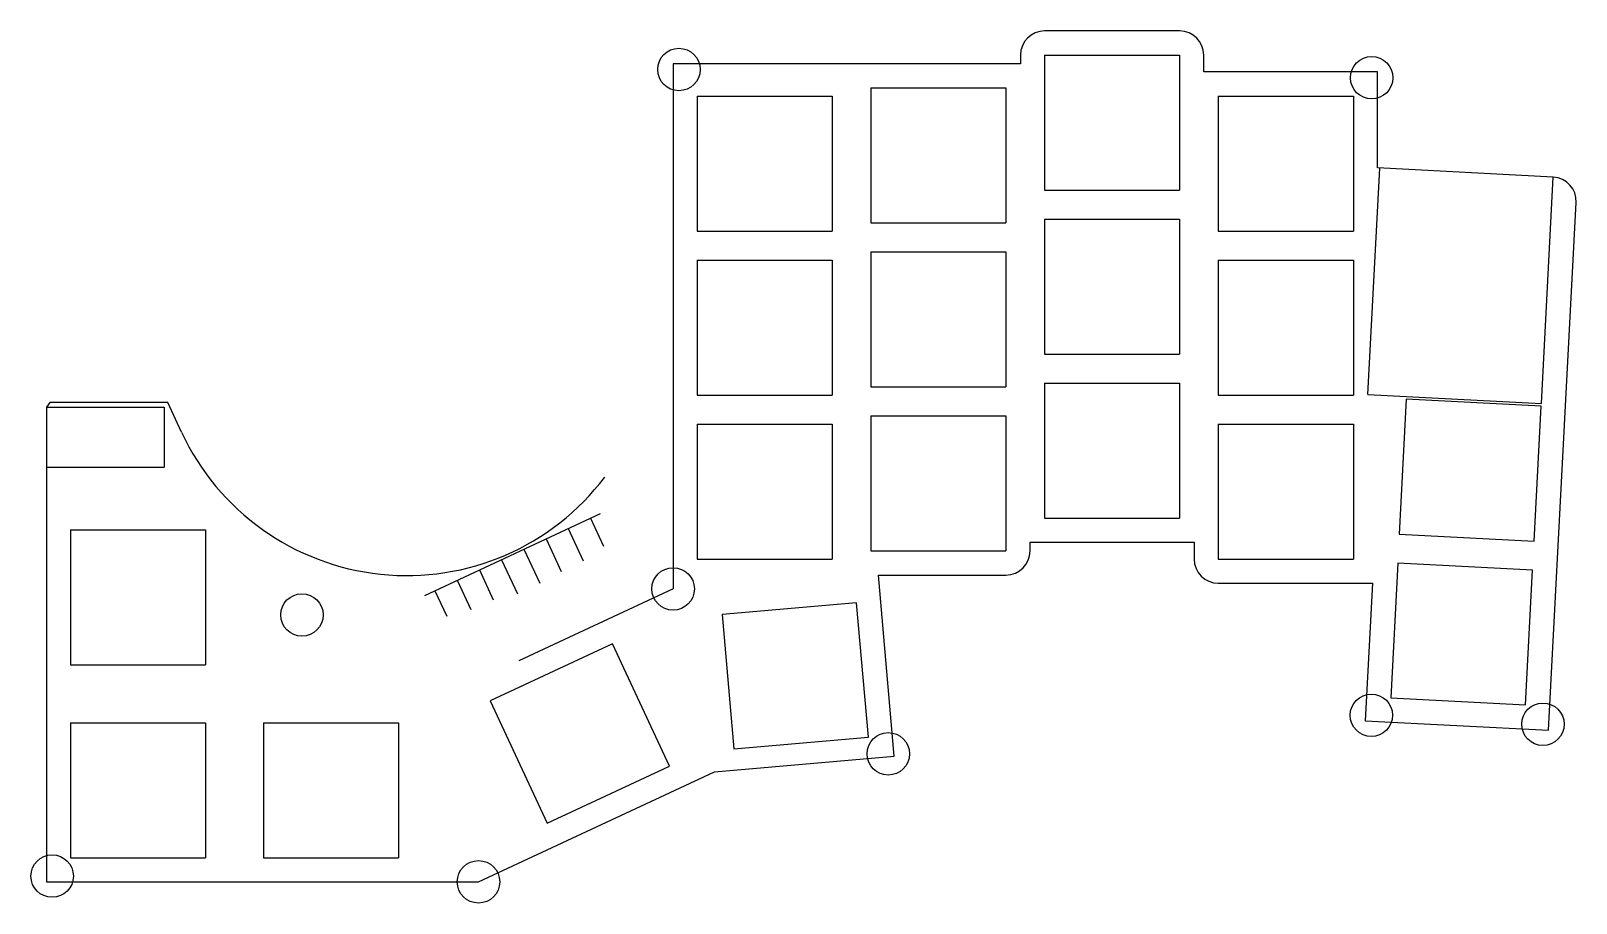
# Model space of a CAD drawing. Extents: x -46 to 114, y -51 to 39.
import ezdxf

# ---------------------------------------------------------------- set-up
doc = ezdxf.new("R2010")
doc.units = 0
doc.layers.add('MODELSKETCH_VISIBLE', color=7, linetype='CONTINUOUS')

msp = doc.modelspace()

# ---------------------------------------------------------------- linework, layer by layer
at = {"layer": 'MODELSKETCH_VISIBLE'}
for p, q in [((72.87, 39.18), (58.87, 39.18)), ((20.37, 35.78), (20.37, -18.66)), ((56.37, 35.78), (20.37, 35.78)), ((56.37, 36.68), (56.37, 35.78)), ((58.87, 36.68), (72.87, 36.68)), ((58.87, 36.68), (58.87, 22.68)), ((72.87, 36.68), (72.87, 22.68)), ((75.37, 34.93), (75.37, 36.68)), ((93.37, 34.93), (75.37, 34.93)), ((93.37, 24.98), (93.37, 34.93)), ((22.87, 32.43), (22.87, 18.43)), ((22.87, 32.43), (36.87, 32.43)), ((36.87, 32.43), (36.87, 18.43)), ((40.87, 33.28), (54.87, 33.28)), ((40.87, 33.28), (40.87, 19.28)), ((54.87, 33.28), (54.87, 19.28)), ((76.87, 32.43), (90.87, 32.43)), ((76.87, 32.43), (76.87, 18.43)), ((90.87, 32.43), (90.87, 18.43)), ((92.38, 1.5), (93.61, 24.97)), ((111.59, 24.02), (93.37, 24.98)), ((110.36, 0.56), (111.59, 24.02)), ((58.87, 22.68), (72.87, 22.68)), ((111.09, -33.32), (113.95, 21.4)), ((40.87, 19.28), (54.87, 19.28)), ((58.87, 19.68), (58.87, 5.68)), ((58.87, 19.68), (72.87, 19.68)), ((72.87, 19.68), (72.87, 5.68)), ((22.87, 18.43), (36.87, 18.43)), ((76.87, 18.43), (90.87, 18.43)), ((40.87, 16.28), (54.87, 16.28)), ((40.87, 16.28), (40.87, 2.28)), ((54.87, 16.28), (54.87, 2.28)), ((22.87, 15.43), (36.87, 15.43)), ((22.87, 15.43), (22.87, 1.43)), ((36.87, 15.43), (36.87, 1.43)), ((76.87, 15.43), (76.87, 1.43)), ((76.87, 15.43), (90.87, 15.43)), ((90.87, 15.43), (90.87, 1.43)), ((58.87, 5.68), (72.87, 5.68)), ((40.87, 2.28), (54.87, 2.28)), ((58.87, 2.68), (58.87, -11.32)), ((58.87, 2.68), (72.87, 2.68)), ((72.87, 2.68), (72.87, -11.32)), ((-44.24, 0.67), (-44.59, 0.17)), ((-44.59, 0.17), (-44.59, -6.03)), ((-44.59, 0.17), (-32.39, 0.17)), ((-44.59, 0.17), (-44.59, -49.03)), ((-32.01, 0.67), (-44.24, 0.67)), ((-32.39, 0.17), (-32.39, -6.03)), ((-30.58, -2.41), (-32.01, 0.67)), ((22.87, 1.43), (36.87, 1.43)), ((76.87, 1.43), (90.87, 1.43)), ((92.38, 1.5), (110.36, 0.56)), ((96.36, 1), (95.63, -12.98)), ((110.34, 0.27), (96.36, 1)), ((109.61, -13.72), (110.34, 0.27)), ((22.87, -1.57), (36.87, -1.57)), ((22.87, -1.57), (22.87, -15.57)), ((36.87, -1.57), (36.87, -15.57)), ((40.87, -0.72), (40.87, -14.72)), ((40.87, -0.72), (54.87, -0.72)), ((54.87, -0.72), (54.87, -14.72)), ((76.87, -1.57), (76.87, -15.57)), ((76.87, -1.57), (90.87, -1.57)), ((90.87, -1.57), (90.87, -15.57)), ((-44.59, -6.03), (-32.39, -6.03)), ((-5.36, -19.34), (12.86, -10.84)), ((-42.09, -12.53), (-42.09, -26.53)), ((-42.09, -12.53), (-28.09, -12.53)), ((-28.09, -12.53), (-28.09, -26.53)), ((9.5, -12.41), (11.06, -15.75)), ((11.8, -11.33), (13.16, -14.24)), ((58.87, -11.32), (72.87, -11.32)), ((7.2, -13.48), (8.78, -16.86)), ((57.37, -13.82), (74.37, -13.82)), ((57.37, -14.72), (57.37, -13.82)), ((74.37, -13.82), (74.37, -15.57)), ((95.63, -12.98), (109.61, -13.72)), ((2.6, -15.63), (4.25, -19.17)), ((4.9, -14.55), (6.54, -18.08)), ((22.87, -15.57), (36.87, -15.57)), ((40.87, -14.72), (54.87, -14.72)), ((76.87, -15.57), (90.87, -15.57)), ((95.47, -15.98), (94.74, -29.96)), ((109.45, -16.71), (95.47, -15.98)), ((0.29, -16.7), (1.73, -19.78)), ((43.29, -35.99), (41.65, -17.22)), ((41.65, -17.22), (54.87, -17.22)), ((108.72, -30.69), (109.45, -16.71)), ((-4.31, -18.85), (-3.07, -21.5)), ((-2.01, -17.77), (-0.59, -20.81)), ((20.37, -18.66), (4.38, -26.12)), ((76.87, -18.07), (92.86, -18.07)), ((92.86, -18.07), (92.11, -32.32)), ((39.39, -20.09), (25.45, -21.31)), ((40.61, -34.03), (39.39, -20.09)), ((25.45, -21.31), (26.67, -35.25)), ((14.09, -24.35), (1.4, -30.27)), ((20.01, -37.04), (14.09, -24.35)), ((-42.09, -26.53), (-28.09, -26.53)), ((1.4, -30.27), (7.32, -42.95)), ((94.74, -29.96), (108.72, -30.69)), ((-42.09, -32.53), (-42.09, -46.53)), ((-42.09, -32.53), (-28.09, -32.53)), ((-28.09, -32.53), (-28.09, -46.53)), ((-22.09, -32.53), (-22.09, -46.53)), ((-22.09, -32.53), (-8.09, -32.53)), ((-8.09, -32.53), (-8.09, -46.53)), ((92.11, -32.32), (111.09, -33.32)), ((26.67, -35.25), (40.61, -34.03)), ((24.67, -37.62), (43.29, -35.99)), ((0.2, -49.03), (24.67, -37.62)), ((7.32, -42.95), (20.01, -37.04)), ((-42.09, -46.53), (-28.09, -46.53)), ((-22.09, -46.53), (-8.09, -46.53)), ((-44.59, -49.03), (0.2, -49.03))]:
    msp.add_line(p, q, dxfattribs=at)
for centre in [(20.97, 35.18), (92.77, 34.33), (20.37, -18.66), (-18.1, -21.36), (92.74, -31.76), (110.52, -32.69), (42.67, -35.76), (-43.99, -48.43), (0.2, -49.03)]:
    msp.add_circle(centre, 2.2, dxfattribs=at)
for centre, radius, start, end in [((58.87, 36.68), 2.5, 90, 180), ((72.87, 36.68), 2.5, 0, 90), ((111.46, 21.53), 2.5, 357, 87), ((-7.24, 8.47), 25.75, 205, 322.902), ((54.87, -14.72), 2.5, 270, 0), ((76.87, -15.57), 2.5, 180, 270)]:
    msp.add_arc(centre, radius, start, end, dxfattribs=at)

doc.saveas('drawing.dxf')
